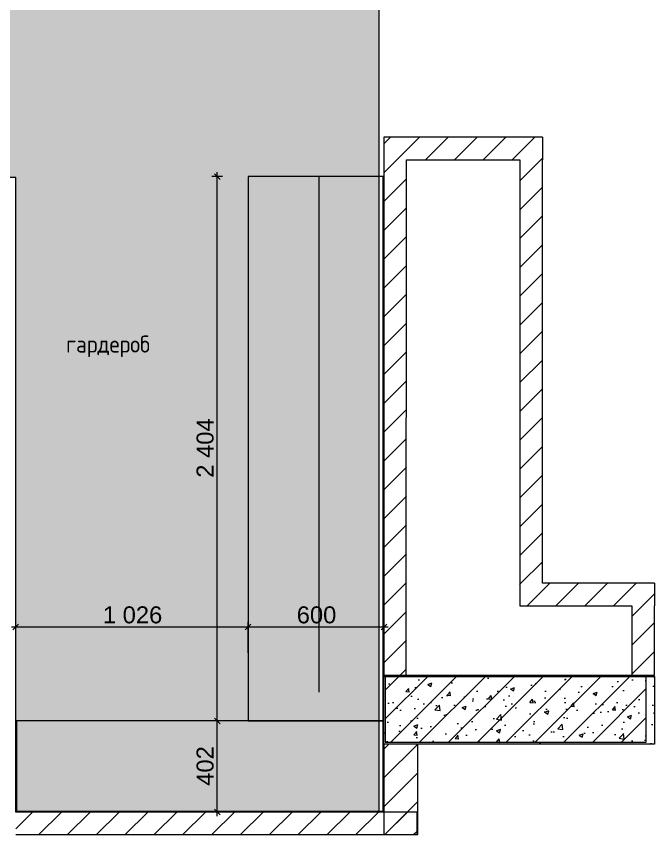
# Model space of a CAD drawing. Header units: millimetres. Extents: x 2336463 to 2579121, y 595385 to 778077.
# Drawn here: x 2430603 to 2433420, y 605336 to 608950 of the extents above; entities that cross this region are included whole.
import ezdxf

# ---------------------------------------------------------------- set-up
doc = ezdxf.new("R2010")
doc.units = ezdxf.units.MM
doc.header["$MEASUREMENT"] = 0
for name, color, linetype in [('+возводимые стены', 7, 'Continuous'), ('1 Планировка размеры', 7, 'Continuous'), ('Интерьер - Мебель', 7, 'Continuous'), ('сит план', 7, 'Continuous')]:
    doc.layers.add(name, color=color, linetype=linetype)
for name, color, linetype, lineweight in [('+возводимые стены_Ном._пера__1', 7, 'Continuous', 13), ('+возводимые стены_Ном._пера__101', 252, 'Continuous', 5), ('Интерьер - Мебель_Ном._пера__1', 7, 'Continuous', 13), ('сит план_Ном._пера__1', 7, 'Continuous', 13)]:
    doc.layers.add(name, color=color, linetype=linetype, lineweight=lineweight)
for name, color, linetype, lineweight, true_color in [('+возводимые стены_Ном._пера__119', 7, 'Continuous', 0, 0xdecbcb), ('+возводимые стены_Ном._пера__169', 7, 'Continuous', 5, 0x68b353), ('+размер планировка_Ном._пера__242', 7, 'Continuous', 13, 0x1b55b5), ('1 Планировка размеры_Ном._пера__242', 7, 'Continuous', 13, 0x1b55b5), ('сит план_Ном._пера__87', 7, 'Continuous', 20, 0x6a6a6a)]:
    doc.layers.add(name, color=color, linetype=linetype, lineweight=lineweight, true_color=true_color)
doc.styles.add('СГЕНЕРИР_СТИЛЬ_1', font='arial.ttf')
doc.styles.add('СГЕНЕРИР_СТИЛЬ_4', font='isocp.shx')
doc.linetypes.add('вешало', pattern='A,0,[1,Р”РёР·Р°Р№РЅ РїСЂРѕРµРєС‚ СЂР°Р±РѕС‡РёР№1.Shx,S=9.52381,R=0,X=0,Y=0],-1200,0', length=1200)
doc.dimstyles.new('СГЕНЕРИР_СТИЛЬ__1', dxfattribs={"dimtxt": 75, "dimasz": 23.75, "dimexe": 0.18, "dimexo": 300, "dimgap": 0, "dimtad": 1, "dimtih": 1, "dimtoh": 1, "dimdec": 0, "dimzin": 0, "dimdsep": 46, "dimtxsty": 'СГЕНЕРИР_СТИЛЬ_1', "dimblk": 'ARROWHEAD_6', "dimblk1": 'ARROWHEAD_6', "dimblk2": 'ARROWHEAD_6', "dimcen": 0.09, "dimclrd": 256, "dimclre": 256, "dimclrt": 256, "dimazin": 0, "dimtfac": 1, "dimtdec": 4, "dimtmove": 0, "dimatfit": 3, "dimfxl": 0, "dimtolj": 1, "dimtzin": 0, "dimarcsym": 0})
doc.dimstyles.new('СГЕНЕРИР_СТИЛЬ__2', dxfattribs={"dimtxt": 75, "dimasz": 23.75, "dimexe": 0.18, "dimexo": 300, "dimgap": 0, "dimtad": 1, "dimdec": 0, "dimzin": 0, "dimdsep": 46, "dimtxsty": 'СГЕНЕРИР_СТИЛЬ_1', "dimblk": 'ARROWHEAD_6', "dimblk1": 'ARROWHEAD_6', "dimblk2": 'ARROWHEAD_6', "dimcen": 0.09, "dimclrd": 256, "dimclre": 256, "dimclrt": 256, "dimazin": 0, "dimtfac": 1, "dimtdec": 4, "dimtmove": 0, "dimatfit": 3, "dimfxl": 0, "dimtolj": 1, "dimtzin": 0, "dimarcsym": 0})
pattern_1 = [(45, (2086872.015, 585813.69), (-63.639609, 63.639609), [])]

# ---------------------------------------------------------------- blocks, each defined once
blk = doc.blocks.new('Перекрытие_139', base_point=(2430604, 605439.3))
at = {"layer": 'Интерьер - Мебель_Ном._пера__1', "color": 7, "linetype": 'Continuous', "lineweight": 13, "flags": 128}
blk.add_lwpolyline([(2430604, 605439.3), (2432221.9, 605439.3), (2432221.9, 605838.6), (2430604, 605838.6)], close=True, dxfattribs=at)
blk = doc.blocks.new('Перекрытие_140', base_point=(2431625.9, 605838.6))
at = {"layer": 'Интерьер - Мебель_Ном._пера__1', "color": 7, "linetype": 'Continuous', "lineweight": 13, "flags": 128}
blk.add_lwpolyline([(2431625.9, 605838.6), (2432221.9, 605838.6), (2432221.9, 608242.8), (2431625.9, 608242.8)], close=True, dxfattribs=at)
blk = doc.blocks.new('Стена_512', base_point=(2432225.6, 608416.1))
at = {"layer": 'сит план_Ном._пера__87', "linetype": 'Continuous', "lineweight": 20, "true_color": 0x6a6a6a}
h = blk.add_hatch(dxfattribs=at)
h.set_pattern_fill('Блоки_Бетонные_Эффективные', color=251, style=0, pattern_type=2)
h.set_pattern_definition(pattern_1)
h.paths.add_polyline_path([(2432225.5, 608316.1), (2432325.5, 608316.1), (2432225.6, 608416.1)])
h = blk.add_hatch(dxfattribs=at)
h.set_pattern_fill('Блоки_Бетонные_Эффективные', color=251, style=0, pattern_type=2)
h.set_pattern_definition(pattern_1)
h.paths.add_polyline_path([(2432325.6, 608416.1), (2432225.6, 608416.1), (2432325.5, 608316.1)])
h = blk.add_hatch(dxfattribs=at)
h.set_pattern_fill('Блоки_Бетонные_Эффективные', color=251, style=0, pattern_type=2)
h.set_pattern_definition(pattern_1)
h.paths.add_polyline_path([(2432325.5, 608316.1), (2432825.5, 608316.1), (2432825.5, 608416.1), (2432325.6, 608416.1)])
h = blk.add_hatch(dxfattribs=at)
h.set_pattern_fill('Блоки_Бетонные_Эффективные', color=251, style=0, pattern_type=2)
h.set_pattern_definition(pattern_1)
h.paths.add_polyline_path([(2432825.5, 608316.1), (2432925.5, 608316.1), (2432925.5, 608416.1)])
h = blk.add_hatch(dxfattribs=at)
h.set_pattern_fill('Блоки_Бетонные_Эффективные', color=251, style=0, pattern_type=2)
h.set_pattern_definition(pattern_1)
h.paths.add_polyline_path([(2432925.5, 608416.1), (2432825.5, 608416.1), (2432825.5, 608316.1), (2432925.5, 608416.1)])
at = {"layer": 'сит план_Ном._пера__1', "color": 7, "linetype": 'Continuous', "lineweight": 13, "flags": 128}
for points in [[(2432225.6, 608416.1), (2432225.5, 608316.1)], [(2432925.5, 608416.1), (2432225.6, 608416.1)], [(2432925.5, 608416.1), (2432925.5, 608316.1)], [(2432325.5, 608316.1), (2432825.5, 608316.1)]]:
    blk.add_lwpolyline(points, dxfattribs=at)
blk = doc.blocks.new('Стена_513', base_point=(2432925.5, 608416.1))
at = {"layer": 'сит план_Ном._пера__87', "linetype": 'Continuous', "lineweight": 20, "true_color": 0x6a6a6a}
h = blk.add_hatch(dxfattribs=at)
h.set_pattern_fill('Блоки_Бетонные_Эффективные', color=251, style=0, pattern_type=2)
h.set_pattern_definition(pattern_1)
h.paths.add_polyline_path([(2432825.5, 608316.1), (2432825.5, 606446.1), (2432925.5, 606446.1), (2432925.5, 608316.1)])
h = blk.add_hatch(dxfattribs=at)
h.set_pattern_fill('Блоки_Бетонные_Эффективные', color=251, style=0, pattern_type=2)
h.set_pattern_definition(pattern_1)
h.paths.add_polyline_path([(2432925.5, 606446.1), (2432825.5, 606346.1), (2432925.5, 606346.1)])
h = blk.add_hatch(dxfattribs=at)
h.set_pattern_fill('Блоки_Бетонные_Эффективные', color=251, style=0, pattern_type=2)
h.set_pattern_definition(pattern_1)
h.paths.add_polyline_path([(2432925.5, 606446.1), (2432825.5, 606446.1), (2432825.5, 606346.1)])
at = {"layer": 'сит план_Ном._пера__1', "color": 7, "linetype": 'Continuous', "lineweight": 13, "flags": 128}
for points in [[(2432825.5, 608316.1), (2432825.5, 606346.1)], [(2432925.5, 606446.1), (2432925.5, 608316.1)], [(2432825.5, 606346.1), (2432925.5, 606346.1)]]:
    blk.add_lwpolyline(points, dxfattribs=at)
blk = doc.blocks.new('Стена_514', base_point=(2432925.5, 606446.1))
at = {"layer": 'сит план_Ном._пера__87', "linetype": 'Continuous', "lineweight": 20, "true_color": 0x6a6a6a}
h = blk.add_hatch(dxfattribs=at)
h.set_pattern_fill('Блоки_Бетонные_Эффективные', color=251, style=0, pattern_type=2)
h.set_pattern_definition(pattern_1)
h.paths.add_polyline_path([(2432925.5, 606346.1), (2433320.1, 606346.1), (2433320.1, 606446.1), (2432925.5, 606446.1)])
h = blk.add_hatch(dxfattribs=at)
h.set_pattern_fill('Блоки_Бетонные_Эффективные', color=251, style=0, pattern_type=2)
h.set_pattern_definition(pattern_1)
h.paths.add_polyline_path([(2433320.1, 606346.1), (2433420.1, 606346.1), (2433420.1, 606446.1)])
h = blk.add_hatch(dxfattribs=at)
h.set_pattern_fill('Блоки_Бетонные_Эффективные', color=251, style=0, pattern_type=2)
h.set_pattern_definition(pattern_1)
h.paths.add_polyline_path([(2433320.1, 606346.1), (2433420.1, 606446.1), (2433320.1, 606446.1)])
at = {"layer": 'сит план_Ном._пера__1', "color": 7, "linetype": 'Continuous', "lineweight": 13, "flags": 128}
for points in [[(2433420.1, 606446.1), (2432925.5, 606446.1)], [(2433420.1, 606446.1), (2433420.1, 606346.1)], [(2432925.5, 606346.1), (2433320.1, 606346.1)]]:
    blk.add_lwpolyline(points, dxfattribs=at)
blk = doc.blocks.new('Стена_515', base_point=(2433420.1, 606446.1))
at = {"layer": 'сит план_Ном._пера__87', "linetype": 'Continuous', "lineweight": 20, "true_color": 0x6a6a6a}
h = blk.add_hatch(dxfattribs=at)
h.set_pattern_fill('Блоки_Бетонные_Эффективные', color=251, style=0, pattern_type=2)
h.set_pattern_definition(pattern_1)
h.paths.add_polyline_path([(2433320.1, 606346.1), (2433320.1, 606039.5), (2433420.1, 606039.5), (2433420.1, 606346.1)])
at = {"layer": 'сит план_Ном._пера__1', "color": 7, "linetype": 'Continuous', "lineweight": 13, "flags": 128}
for points in [[(2433320.1, 606346.1), (2433320.1, 606039.5)], [(2433420.1, 606039.5), (2433420.1, 606346.1)], [(2433420.1, 606039.5), (2433320.1, 606039.5)]]:
    blk.add_lwpolyline(points, dxfattribs=at)
blk = doc.blocks.new('Стена_516', base_point=(2432225.6, 608416.1))
at = {"layer": 'сит план_Ном._пера__87', "linetype": 'Continuous', "lineweight": 20, "true_color": 0x6a6a6a}
h = blk.add_hatch(dxfattribs=at)
h.set_pattern_fill('Блоки_Бетонные_Эффективные', color=251, style=0, pattern_type=2)
h.set_pattern_definition(pattern_1)
h.paths.add_polyline_path([(2432225.5, 608316.1), (2432224.2, 606038.9), (2432324.2, 606038.8), (2432325.5, 608316.1)])
at = {"layer": 'сит план_Ном._пера__1', "color": 7, "linetype": 'Continuous', "lineweight": 13, "flags": 128}
for points in [[(2432225.5, 608316.1), (2432224.2, 606038.9)], [(2432324.2, 606038.8), (2432325.5, 608316.1)], [(2432324.2, 606038.8), (2432224.2, 606038.9)]]:
    blk.add_lwpolyline(points, dxfattribs=at)
blk = doc.blocks.new('Стена_517', base_point=(2432231.1, 606039.5))
at = {"layer": 'сит план_Ном._пера__87', "linetype": 'Continuous', "lineweight": 20, "true_color": 0x6a6a6a}
h = blk.add_hatch(dxfattribs=at)
h.set_pattern_fill('Блоки_Бетонные_Эффективные', color=251, style=0, pattern_type=2)
h.set_pattern_definition(pattern_1)
h.paths.add_polyline_path([(2432231.1, 605744.5), (2433383.2, 605744.5), (2433383.2, 606039.5), (2432231.1, 606039.5)])
at = {"layer": 'сит план_Ном._пера__1', "color": 7, "linetype": 'Continuous', "lineweight": 13, "flags": 128}
for points in [[(2433383.2, 606039.5), (2432231.1, 606039.5)], [(2432231.1, 606039.5), (2432231.1, 605744.5)], [(2433383.2, 605744.5), (2433383.2, 606039.5)], [(2432231.1, 605744.5), (2433383.2, 605744.5)]]:
    blk.add_lwpolyline(points, dxfattribs=at)
blk = doc.blocks.new('Стена_518', base_point=(2432370.9, 605336.1))
at = {"layer": '+возводимые стены_Ном._пера__169', "linetype": 'Continuous', "lineweight": 5, "true_color": 0x68b353}
h = blk.add_hatch(dxfattribs=at)
h.set_pattern_fill('Блоки_Бетонные_Эффективные', color=85, style=0, pattern_type=2)
h.set_pattern_definition(pattern_1)
h.paths.add_polyline_path([(2430600.2, 605336.1), (2432370.9, 605336.1), (2432370.9, 605436.1), (2430600.2, 605436.1)])
at = {"layer": '+возводимые стены_Ном._пера__101', "color": 252, "linetype": 'Continuous', "lineweight": 5, "flags": 128}
for points in [[(2432370.9, 605436.1), (2430600.2, 605436.1)], [(2432370.9, 605436.1), (2432370.9, 605336.1)], [(2430600.2, 605336.1), (2432370.9, 605336.1)]]:
    blk.add_lwpolyline(points, dxfattribs=at)
blk = doc.blocks.new('Стена_525', base_point=(2432225, 605736.3))
at = {"layer": '+возводимые стены_Ном._пера__169', "linetype": 'Continuous', "lineweight": 5, "true_color": 0x68b353}
h = blk.add_hatch(dxfattribs=at)
h.set_pattern_fill('Блоки_Бетонные_Эффективные', color=85, style=0, pattern_type=2)
h.set_pattern_definition(pattern_1)
h.paths.add_polyline_path([(2432225, 605736.3), (2432225, 605336.4), (2432375, 605336.4), (2432375, 605736.3)])
at = {"layer": '+возводимые стены_Ном._пера__101', "color": 252, "linetype": 'Continuous', "lineweight": 5, "flags": 128}
for points in [[(2432225, 605736.3), (2432225, 605336.4)], [(2432375, 605736.3), (2432225, 605736.3)], [(2432375, 605336.4), (2432375, 605736.3)], [(2432225, 605336.4), (2432375, 605336.4)]]:
    blk.add_lwpolyline(points, dxfattribs=at)
blk = doc.blocks.new('*D3221', base_point=(2086872, 585813.7))
at = {"layer": '1 Планировка размеры_Ном._пера__242', "color": 152, "linetype": 'Continuous', "lineweight": 13, "true_color": 0x1b55b5}
for p, q in [((2430600.2, 606229.8), (2430600.2, 607942.8)), ((2430612.7, 606265.8), (2430587.7, 606240.8)), ((2431638.4, 606265.8), (2431613.4, 606240.8)), ((2431625.9, 606138.6), (2431625.9, 606276.7)), ((2430581.4, 606253.3), (2430600.2, 606253.3)), ((2430600.2, 606253.3), (2431625.9, 606253.3))]:
    blk.add_line(p, q, dxfattribs=at)
at = {"layer": '1 Планировка размеры_Ном._пера__242', "color": 152, "lineweight": 13, "true_color": 0x1b55b5, "insert": (2430984.8, 606268.3), "char_height": 75, "attachment_point": 7, "style": 'СГЕНЕРИР_СТИЛЬ_1'}
blk.add_mtext('\\A1;{\\pql;\\fArial|b0|i0|c204|p38;1\xa0026}', dxfattribs=at)
blk = doc.blocks.new('ARROWHEAD_6')
at = {"color": 0, "linetype": 'Continuous', "lineweight": 0}
for p, q in [((0, 0), (-1, 0)), ((-0.5, -0.5), (0.5, 0.5))]:
    blk.add_line(p, q, dxfattribs=at)
blk = doc.blocks.new('*D3222', base_point=(2086872, 585813.7))
at = {"layer": '1 Планировка размеры_Ном._пера__242', "color": 152, "linetype": 'Continuous', "lineweight": 13, "true_color": 0x1b55b5}
for p, q in [((2432225.6, 606229.8), (2432225.6, 608116.1)), ((2431638.4, 606265.8), (2431613.4, 606240.8)), ((2431625.9, 606138.6), (2431625.9, 606276.7)), ((2432213.1, 606240.8), (2432238.1, 606265.8)), ((2431625.9, 606253.3), (2432225.6, 606253.3)), ((2432225.6, 606253.3), (2432244.3, 606253.3))]:
    blk.add_line(p, q, dxfattribs=at)
at = {"layer": '1 Планировка размеры_Ном._пера__242', "color": 152, "lineweight": 13, "true_color": 0x1b55b5, "insert": (2431840.4, 606268.3), "char_height": 75, "attachment_point": 7, "style": 'СГЕНЕРИР_СТИЛЬ_1'}
blk.add_mtext('\\A1;{\\pql;\\fArial|b0|i0|c204|p38;600}', dxfattribs=at)
blk = doc.blocks.new('*D3240', base_point=(2086872, 585813.7))
at = {"layer": '1 Планировка размеры_Ном._пера__242', "color": 152, "linetype": 'Continuous', "lineweight": 13, "true_color": 0x1b55b5}
for p, q in [((2431512.8, 605838.6), (2431465.9, 605838.6)), ((2431476.9, 605851.1), (2431501.9, 605826.1)), ((2431489.4, 605436.1), (2431489.4, 605838.6)), ((2431512.8, 605436.1), (2430900.2, 605436.1)), ((2431476.9, 605448.6), (2431501.9, 605423.6)), ((2431489.4, 605417.4), (2431489.4, 605436.1))]:
    blk.add_line(p, q, dxfattribs=at)
at = {"layer": '1 Планировка размеры_Ном._пера__242', "color": 152, "lineweight": 13, "true_color": 0x1b55b5, "insert": (2431474.4, 605552), "char_height": 75, "attachment_point": 7, "rotation": 90, "style": 'СГЕНЕРИР_СТИЛЬ_1'}
blk.add_mtext('\\A1;{\\pql;\\fArial|b0|i0|c204|p38;402}', dxfattribs=at)
blk = doc.blocks.new('*D3241', base_point=(2086872, 585813.7))
at = {"layer": '1 Планировка размеры_Ном._пера__242', "color": 152, "linetype": 'Continuous', "lineweight": 13, "true_color": 0x1b55b5}
for p, q in [((2431512.8, 608242.8), (2431465.9, 608242.8)), ((2431501.9, 608230.3), (2431476.9, 608255.3)), ((2431489.4, 608242.8), (2431489.4, 608261.6)), ((2431489.4, 605838.6), (2431489.4, 608242.8)), ((2431512.8, 605838.6), (2431465.9, 605838.6)), ((2431476.9, 605851.1), (2431501.9, 605826.1))]:
    blk.add_line(p, q, dxfattribs=at)
at = {"layer": '1 Планировка размеры_Ном._пера__242', "color": 152, "lineweight": 13, "true_color": 0x1b55b5, "insert": (2431474.4, 606912.5), "char_height": 75, "attachment_point": 7, "rotation": 90, "style": 'СГЕНЕРИР_СТИЛЬ_1'}
blk.add_mtext('\\A1;{\\pql;\\fArial|b0|i0|c204|p38;2\xa0404}', dxfattribs=at)

msp = doc.modelspace()

# ---------------------------------------------------------------- hatches: boundary and pattern name
at = {"layer": '+возводимые стены_Ном._пера__119', "linetype": 'Continuous', "lineweight": 0, "true_color": 0x373232}
msp.add_hatch(color=250, dxfattribs=at).paths.add_polyline_path([(2425000.1, 609632.9), (2428814.8, 609632.9), (2429475.2, 609632.9), (2429475.2, 610603.4), (2430374.7, 610603.4), (2430374.7, 614230.8), (2432203.1, 614230.8), (2432344.3, 614230.8), (2432344.3, 611264.1), (2432203.1, 611264.1), (2432203.1, 609632.9), (2432203.1, 608238.5), (2432203.1, 605436.1), (2430600.2, 605436.1), (2430600.2, 608238.5), (2429995.1, 608238.5), (2429995.1, 607842.5), (2425000.1, 607842.5)])
at = {"layer": 'сит план_Ном._пера__1', "linetype": 'Continuous', "lineweight": 13}
h = msp.add_hatch(dxfattribs=at)
h.set_pattern_fill('AR_CONC', style=0, pattern_type=2)
h.set_pattern_definition([(50, (2086872.01, 585813.69), (-182.18467, 15.939086), [19.05, -209.55]), (355, (2086872.01, 585813.69), (-35.24342, 191.05685), [15.24, -167.64058]), (100.451445, (2086887.2, 585812.36), (146.94125, 175.11775), [16.19001, -178.09024]), (46.1842, (2086872.01, 585864.49), (-271.07904, 42.04233), [28.575, -314.325]), (96.63556, (2086894.6, 585860.98), (237.40413, 247.42612), [24.28502, -267.1356]), (351.18415, (2086872.01, 585864.49), (237.40413, 247.42612), [22.85997, -251.45973]), (21, (2086897.41, 585851.79), (-151.61439, 102.2652), [19.05, -209.55]), (326, (2086897.41, 585851.79), (61.80203, 184.18797), [15.24, -167.64]), (71.451445, (2086910.05, 585843.26), (213.41642, 81.92277), [16.19001, -178.08994]), (37.5, (2086872.015, 585813.686), (3.088603, 84.555039), [0, -165.608, 0, -170.18, 0, -168.275]), (7.5, (2086872.015, 585813.69), (66.819663, 100.180575), [0, -97.028, 0, -161.798, 0, -64.135]), (327.5, (2086815.37, 585813.686), (-135.590595, 5.728744), [0, -63.5, 0, -198.12, 0, -262.89]), (317.5, (2086789.97, 585813.69), (148.12918, 25.42649), [0, -82.55, 0, -131.572, 0, -186.69])])
h.paths.add_polyline_path([(2432225, 606033.9), (2433418.9, 606033.9), (2433418.9, 605736.3), (2432225, 605736.3)])

# ---------------------------------------------------------------- linework, layer by layer
at = {"layer": '+возводимые стены_Ном._пера__1', "color": 7, "linetype": 'Continuous', "lineweight": 13, "flags": 128}
msp.add_lwpolyline([(2425000.1, 609632.9), (2428814.8, 609632.9), (2429475.2, 609632.9), (2429475.2, 610603.4), (2430374.7, 610603.4), (2430374.7, 614230.8), (2432203.1, 614230.8), (2432344.3, 614230.8), (2432344.3, 611264.1), (2432203.1, 611264.1), (2432203.1, 609632.9), (2432203.1, 608238.5), (2432203.1, 605436.1), (2430600.2, 605436.1), (2430600.2, 608238.5), (2429995.1, 608238.5), (2429995.1, 607842.5), (2425000.1, 607842.5)], close=True, dxfattribs=at)
at = {"layer": 'Интерьер - Мебель_Ном._пера__1', "color": 7, "linetype": 'вешало', "lineweight": 13}
msp.add_line((2431937.5, 608243.3), (2431937.5, 605965.2), dxfattribs=at)
at = {"layer": 'сит план_Ном._пера__1', "color": 7, "linetype": 'Continuous', "lineweight": 13, "flags": 128}
msp.add_lwpolyline([(2432225, 606033.9), (2433418.9, 606033.9), (2433418.9, 605736.3), (2432225, 605736.3)], close=True, dxfattribs=at)

# ---------------------------------------------------------------- block references
at = {"layer": '+возводимые стены', "color": 252, "lineweight": 5}
for name, p in [('Стена_525', (2432225, 605736.3)), ('Стена_518', (2432370.9, 605336.1))]:
    msp.add_blockref(name, p, dxfattribs=at)
at = {"layer": 'Интерьер - Мебель', "color": 7, "linetype": 'Continuous', "lineweight": 13}
for name, p in [('Перекрытие_140', (2431625.9, 605838.6)), ('Перекрытие_139', (2430604, 605439.3))]:
    msp.add_blockref(name, p, dxfattribs=at)
at = {"layer": 'сит план', "color": 7, "lineweight": 13}
for name, p in [('Стена_512', (2432225.6, 608416.1)), ('Стена_516', (2432225.6, 608416.1)), ('Стена_513', (2432925.5, 608416.1)), ('Стена_514', (2432925.5, 606446.1)), ('Стена_515', (2433420.1, 606446.1)), ('Стена_517', (2432231.1, 606039.5))]:
    msp.add_blockref(name, p, dxfattribs=at)

# ---------------------------------------------------------------- texts
at = {"layer": '+размер планировка_Ном._пера__242', "color": 152, "linetype": 'Continuous', "lineweight": 13, "true_color": 0x1b55b5, "insert": (2430822.4, 607540.3), "char_height": 75, "attachment_point": 1, "style": 'СГЕНЕРИР_СТИЛЬ_4'}
msp.add_mtext('\\A1;{\\pql;\\Fisocp.shx;гардероб}', dxfattribs=at)

# ---------------------------------------------------------------- dimensions: what is measured, and where the dimension line sits
at = {"layer": '1 Планировка размеры', "color": 152, "linetype": 'Continuous', "lineweight": 13, "true_color": 0x1b55b5}
for base, p1, p2, picture, middle in [((2432225.6, 606253.3), (2431625.9, 605838.6), (2432225.6, 608416.1), '*D3222', (2431926.1, 606305.8)), ((2431625.9, 606253.3), (2430600.2, 608242.8), (2431625.9, 605838.6), '*D3221', (2431113.6, 606305.8))]:
    dim = msp.add_linear_dim(base=base, p1=p1, p2=p2, dimstyle='СГЕНЕРИР_СТИЛЬ__1', dxfattribs=at)
    dim.commit()
    dim.dimension.update_dxf_attribs({"geometry": picture, "text_midpoint": middle, "dimtype": 160})
for base, p1, p2, picture, middle in [((2431489.4, 608242.8), (2431625.9, 605838.6), (2431625.9, 608242.8), '*D3241', (2431436.9, 607041.3)), ((2431489.3788, 605838.6426), (2430600.1584, 605436.1473), (2431625.8709, 605838.6426), '*D3240', (2431436.8788, 605637.788))]:
    dim = msp.add_linear_dim(base=base, p1=p1, p2=p2, angle=90, dimstyle='СГЕНЕРИР_СТИЛЬ__2', dxfattribs=at)
    dim.commit()
    dim.dimension.update_dxf_attribs({"geometry": picture, "text_midpoint": middle, "dimtype": 160, "text_rotation": 90})

doc.saveas('drawing.dxf')
